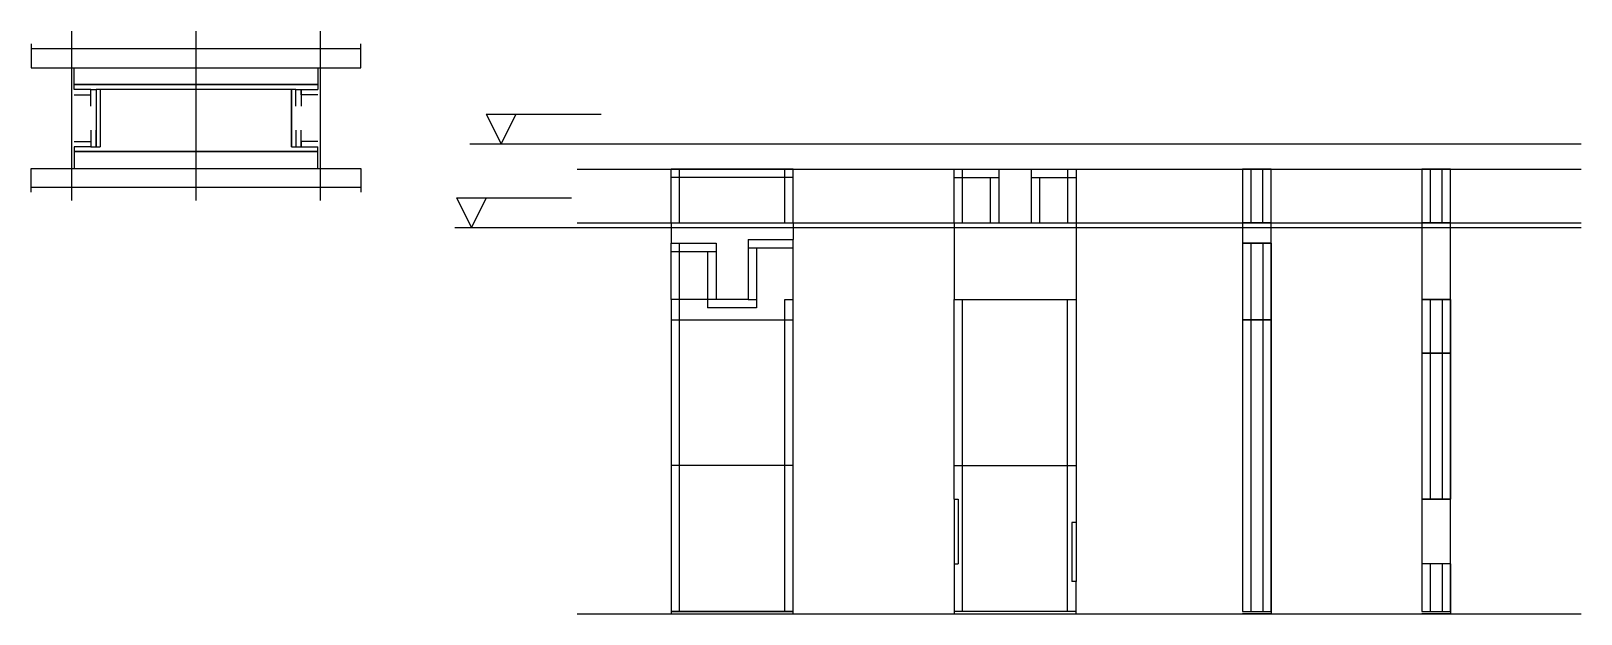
# Model space of a CAD drawing. Header units: metres. Extents: x 16167 to 17463, y 3977 to 4464.
import ezdxf

# ---------------------------------------------------------------- set-up
doc = ezdxf.new("R2010")
doc.units = ezdxf.units.M
for name, color, linetype in [('CHAPA', 7, 'Continuous'), ('COTA', 7, 'Continuous'), ('Hachura', 7, 'Continuous'), ('Madeira', 7, 'Continuous'), ('NIVEL 1° PAV.', 7, 'Continuous'), ('NIVEL 2° PAV.', 7, 'Continuous'), ('Nível', 7, 'Continuous'), ('Painéis', 7, 'Continuous'), ('Perfil Metálico', 7, 'Continuous'), ('SARR_2.2x7', 7, 'Continuous'), ('SARRAFO', 7, 'Continuous')]:
    doc.layers.add(name, color=color, linetype=linetype)

msp = doc.modelspace()

# ---------------------------------------------------------------- linework, layer by layer
at = {"layer": 'CHAPA', "color": 7, "lineweight": 25}
for points in [[(16202.6, 4415.5), (16202.6, 4419.5), (16406.6, 4419.5), (16406.6, 4415.5)], [(16202.6, 4415.5), (16202.6, 4419.5), (16406.6, 4419.5), (16406.6, 4415.5)], [(16224.6, 4415.5), (16221, 4415.5), (16221, 4367.5), (16224.6, 4367.5)], [(16224.6, 4415.5), (16221, 4415.5), (16221, 4367.5), (16224.6, 4367.5)], [(16388.2, 4415.5), (16384.6, 4415.5), (16384.6, 4367.5), (16388.2, 4367.5)], [(16388.2, 4415.5), (16384.6, 4415.5), (16384.6, 4367.5), (16388.2, 4367.5)], [(16202.6, 4367.5), (16202.6, 4363.5), (16406.6, 4363.5), (16406.6, 4367.5)], [(16202.6, 4367.5), (16202.6, 4363.5), (16406.6, 4363.5), (16406.6, 4367.5)]]:
    msp.add_lwpolyline(points, dxfattribs=at)
at = {"layer": 'COTA', "color": 7, "lineweight": 25}
for p, q in [((16702.2, 4303.9), (16702.2, 4286.9)), ((16804.2, 4303.9), (16804.2, 4289.9)), ((16938.9, 4303.9), (16938.9, 4239.9)), ((17040.9, 4303.9), (17040.9, 4239.9)), ((16938.9, 4072.9), (16938.9, 4018.9)), ((17040.9, 4053.3), (17040.9, 4003.9))]:
    msp.add_line(p, q, dxfattribs=at)
for points in [[(17204.1, 4286.9), (17204.1, 4303.9), (17180.1, 4303.9), (17180.1, 4286.9)], [(17354.2, 4239.9), (17354.2, 4303.9), (17330.2, 4303.9), (17330.2, 4239.9)], [(17354.2, 4018.9), (17354.2, 4072.9), (17330.2, 4072.9), (17330.2, 4018.9)]]:
    msp.add_lwpolyline(points, dxfattribs=at)
at = {"layer": 'Hachura', "color": 7, "lineweight": 25}
for p, q in [((16200.6, 4464.3), (16200.6, 4322.5)), ((16304.6, 4464.3), (16304.6, 4322.5)), ((16408.6, 4464.3), (16408.6, 4322.5))]:
    msp.add_line(p, q, dxfattribs=at)
at = {"layer": 'Madeira', "color": 7, "lineweight": 25}
for points in [[(16406.6, 4433.5), (16406.6, 4419.5), (16202.6, 4419.5), (16202.6, 4433.5)], [(16406.6, 4349.5), (16406.6, 4363.5), (16202.6, 4363.5), (16202.6, 4349.5)]]:
    msp.add_lwpolyline(points, dxfattribs=at)
at = {"layer": 'NIVEL 1° PAV.', "color": 7, "lineweight": 25}
for p, q in [((16547.5, 4394.9), (16643.5, 4394.9)), ((16547.5, 4394.9), (16560, 4369.9)), ((16560, 4369.9), (16572.5, 4394.9)), ((16533.7, 4369.9), (17463.4, 4369.9))]:
    msp.add_line(p, q, dxfattribs=at)
at = {"layer": 'NIVEL 2° PAV.', "color": 7, "lineweight": 25}
for p, q in [((16522.7, 4324.9), (16618.7, 4324.9)), ((16522.7, 4324.9), (16535.2, 4299.9)), ((16535.2, 4299.9), (16547.7, 4324.9)), ((16521.3, 4299.9), (17463.4, 4299.9))]:
    msp.add_line(p, q, dxfattribs=at)
at = {"layer": 'Nível', "color": 7, "lineweight": 25}
for p, q in [((16623.5, 4348.9), (17463.4, 4348.9)), ((16623.5, 4303.9), (17463.4, 4303.9)), ((16623.5, 3976.9), (17463.4, 3976.9))]:
    msp.add_line(p, q, dxfattribs=at)
at = {"layer": 'Painéis', "color": 7, "lineweight": 25}
for p, q in [((16804.2, 4348.9), (16702.2, 4348.9)), ((16702.2, 4303.9), (16702.2, 4348.9)), ((16804.2, 4303.9), (16804.2, 4348.9)), ((16938.9, 4303.9), (16938.9, 4348.9)), ((16938.9, 4348.9), (16976.4, 4348.9)), ((16976.4, 4348.9), (16976.4, 4303.9)), ((17003.4, 4348.9), (17040.9, 4348.9)), ((17003.4, 4348.9), (17003.4, 4303.9)), ((17040.9, 4348.9), (17040.9, 4303.9)), ((16702.2, 4303.9), (16804.2, 4303.9)), ((16938.9, 4303.9), (16976.4, 4303.9)), ((17003.4, 4303.9), (17040.9, 4303.9)), ((16702.2, 4239.9), (16702.2, 4286.9)), ((16702.2, 4286.9), (16739.7, 4286.9)), ((16739.7, 4286.9), (16739.7, 4239.9)), ((16766.7, 4289.9), (16766.7, 4239.9)), ((16766.7, 4289.9), (16804.2, 4289.9)), ((16804.2, 4239.9), (16804.2, 4289.9)), ((17180.1, 4286.9), (17180.1, 3978.9)), ((17180.1, 4286.9), (17204.1, 4286.9)), ((17204.1, 4286.9), (17180.1, 4286.9)), ((17204.1, 4286.9), (17180.1, 4286.9)), ((17204.1, 4286.9), (17180.1, 4286.9)), ((17204.1, 3978.9), (17204.1, 4286.9)), ((17204.1, 4286.9), (17204.1, 3978.9)), ((16702.2, 4239.9), (16702.2, 3976.9)), ((16766.7, 4239.9), (16702.2, 4239.9)), ((16804.2, 3976.9), (16804.2, 4239.9)), ((16938.9, 4072.9), (16938.9, 4239.9)), ((16938.9, 4239.9), (17040.9, 4239.9)), ((17040.9, 4239.9), (17040.9, 4053.3)), ((17330.2, 4239.9), (17330.2, 4072.9)), ((17330.2, 4239.9), (17354.2, 4239.9)), ((17354.2, 4239.9), (17330.2, 4239.9)), ((17354.2, 4239.9), (17330.2, 4239.9)), ((17354.2, 4239.9), (17330.2, 4239.9)), ((17354.2, 4239.9), (17354.2, 4072.9)), ((17354.2, 4072.9), (17354.2, 4239.9)), ((16702.2, 4222.9), (16804.2, 4222.9)), ((17180.1, 4222.9), (17204.1, 4222.9)), ((17204.1, 4222.9), (17180.1, 4222.9)), ((17204.1, 4222.9), (17180.1, 4222.9)), ((17204.1, 4222.9), (17180.1, 4222.9)), ((17330.2, 4194.9), (17354.2, 4194.9)), ((17354.2, 4194.9), (17330.2, 4194.9)), ((17354.2, 4194.9), (17330.2, 4194.9)), ((17354.2, 4194.9), (17330.2, 4194.9)), ((16804.2, 4100.9), (16702.2, 4100.9)), ((16938.9, 4100.9), (17040.9, 4100.9)), ((16938.9, 4072.9), (16942.4, 4072.9)), ((16942.4, 4072.9), (16942.4, 4018.9)), ((17330.2, 4072.9), (17354.2, 4072.9)), ((17037.4, 4053.3), (17037.4, 4003.9)), ((17040.9, 4053.3), (17037.4, 4053.3)), ((16938.9, 4018.9), (16938.9, 3976.9)), ((16938.9, 4018.9), (16942.4, 4018.9)), ((17330.2, 4018.9), (17330.2, 3978.9)), ((17354.2, 4018.9), (17330.2, 4018.9)), ((17354.2, 3978.9), (17354.2, 4018.9)), ((17354.2, 4018.9), (17354.2, 3978.9)), ((17040.9, 4003.9), (17037.4, 4003.9)), ((17040.9, 3976.9), (17040.9, 4003.9)), ((16702.2, 3978.9), (16804.2, 3978.9)), ((16938.9, 3976.9), (17040.9, 3976.9)), ((17180.1, 3978.9), (17204.1, 3978.9)), ((17330.2, 3978.9), (17354.2, 3978.9))]:
    msp.add_line(p, q, dxfattribs=at)
for points in [[(16384.6, 4367.5), (16384.6, 4415.5), (16224.6, 4415.5), (16224.6, 4367.5)], [(17204.1, 4303.9), (17204.1, 4348.9), (17180.1, 4348.9), (17180.1, 4303.9)], [(17354.2, 4303.9), (17354.2, 4348.9), (17330.2, 4348.9), (17330.2, 4303.9)], [(16804.2, 3978.9), (16702.2, 3978.9), (16702.2, 3976.9), (16804.2, 3976.9)], [(17040.9, 3978.9), (16938.9, 3978.9), (16938.9, 3976.9), (17040.9, 3976.9)], [(17180.1, 3978.9), (17204.1, 3978.9), (17204.1, 3976.9), (17180.1, 3976.9)], [(17330.2, 3978.9), (17354.2, 3978.9), (17354.2, 3976.9), (17330.2, 3976.9)]]:
    msp.add_lwpolyline(points, dxfattribs=at)
at = {"layer": 'Perfil Metálico', "color": 7, "lineweight": 25}
for points in [[(16166.6, 4453.5), (16166.6, 4433.5), (16442.6, 4433.5), (16442.6, 4453.5)], [(16442.6, 4437.5), (16442.6, 4449.5), (16166.6, 4449.5), (16166.6, 4437.5)], [(16166.6, 4329.5), (16166.6, 4349.5), (16442.6, 4349.5), (16442.6, 4329.5)], [(16442.6, 4345.5), (16442.6, 4333.5), (16166.6, 4333.5), (16166.6, 4345.5)]]:
    msp.add_lwpolyline(points, dxfattribs=at)
at = {"layer": 'SARR_2.2x7', "color": 7, "lineweight": 25}
for p, q in [((16709.2, 4303.9), (16709.2, 4348.9)), ((16797.2, 4303.9), (16797.2, 4348.9)), ((16945.9, 4303.9), (16945.9, 4348.9)), ((17033.9, 4348.9), (17033.9, 4303.9)), ((16804.2, 4341.9), (16702.2, 4341.9)), ((16938.9, 4341.9), (16976.4, 4341.9)), ((16969.4, 4303.9), (16969.4, 4341.9)), ((17003.4, 4341.9), (17040.9, 4341.9)), ((17010.4, 4341.9), (17010.4, 4303.9)), ((16702.2, 4279.9), (16739.7, 4279.9)), ((16709.2, 4239.9), (16709.2, 4286.9)), ((16732.7, 4279.9), (16732.7, 4239.9)), ((16766.7, 4282.9), (16804.2, 4282.9)), ((16773.7, 4282.9), (16773.7, 4239.9)), ((17187.1, 4286.9), (17187.1, 4222.9)), ((17187.1, 4286.9), (17187.1, 4286.9)), ((17187.1, 4286.9), (17187.1, 4286.9)), ((17197.1, 4286.9), (17197.1, 4222.9)), ((17197.1, 4286.9), (17197.1, 4286.9)), ((17197.1, 4286.9), (17197.1, 4286.9)), ((16709.2, 4222.9), (16709.2, 4239.9)), ((16732.7, 4239.9), (16732.7, 4232.9)), ((16773.7, 4232.9), (16732.7, 4232.9)), ((16766.7, 4239.9), (16773.7, 4239.9)), ((16773.7, 4239.9), (16773.7, 4232.9)), ((16797.2, 4239.9), (16797.2, 4239.9)), ((16797.2, 4222.9), (16797.2, 4239.9)), ((16797.2, 4239.9), (16804.2, 4239.9)), ((16945.9, 4100.9), (16945.9, 4239.9)), ((17033.9, 4100.9), (17033.9, 4239.9)), ((17337.2, 4239.9), (17337.2, 4072.9)), ((17337.2, 4239.9), (17337.2, 4239.9)), ((17337.2, 4239.9), (17337.2, 4239.9)), ((17347.2, 4239.9), (17347.2, 4072.9)), ((17347.2, 4239.9), (17347.2, 4239.9)), ((17347.2, 4239.9), (17347.2, 4239.9)), ((16709.2, 4100.9), (16709.2, 4222.9)), ((16797.2, 4100.9), (16797.2, 4222.9)), ((17187.1, 4222.9), (17187.1, 4222.9)), ((17187.1, 4222.9), (17187.1, 4222.9)), ((17187.1, 4222.9), (17187.1, 3978.9)), ((17197.1, 4222.9), (17197.1, 4222.9)), ((17197.1, 4222.9), (17197.1, 4222.9)), ((17197.1, 4222.9), (17197.1, 3978.9)), ((17337.2, 4194.9), (17337.2, 4194.9)), ((17337.2, 4194.9), (17337.2, 4194.9)), ((17347.2, 4194.9), (17347.2, 4194.9)), ((17347.2, 4194.9), (17347.2, 4194.9)), ((16709.2, 3978.9), (16709.2, 4100.9)), ((16797.2, 3978.9), (16797.2, 4100.9)), ((16945.9, 3978.9), (16945.9, 4100.9)), ((17033.9, 3978.9), (17033.9, 4100.9)), ((17337.2, 4018.9), (17337.2, 3978.9)), ((17347.2, 4018.9), (17347.2, 3978.9)), ((16709.2, 3978.9), (16709.2, 3978.9)), ((16797.2, 3978.9), (16797.2, 3978.9))]:
    msp.add_line(p, q, dxfattribs=at)
for points in [[(17187.1, 4348.9), (17187.1, 4303.9)], [(17197.1, 4303.9), (17197.1, 4348.9)], [(17337.2, 4348.9), (17337.2, 4303.9)], [(17347.2, 4303.9), (17347.2, 4348.9)]]:
    msp.add_lwpolyline(points, dxfattribs=at)
at = {"layer": 'SARRAFO', "color": 7, "lineweight": 25}
for points in [[(16202.6, 4411.1), (16216.6, 4411.1), (16216.6, 4415.5), (16202.6, 4415.5)], [(16216.6, 4401.5), (16216.6, 4415.5), (16221, 4415.5), (16221, 4401.5)], [(16388.2, 4401.5), (16388.2, 4415.5), (16392.6, 4415.5), (16392.6, 4401.5)], [(16406.6, 4411.1), (16392.6, 4411.1), (16392.6, 4415.5), (16406.6, 4415.5)], [(16202.6, 4371.9), (16216.6, 4371.9), (16216.6, 4367.5), (16202.6, 4367.5)], [(16216.6, 4381.5), (16216.6, 4367.5), (16221, 4367.5), (16221, 4381.5)], [(16388.2, 4381.5), (16388.2, 4367.5), (16392.6, 4367.5), (16392.6, 4381.5)], [(16406.6, 4371.9), (16392.6, 4371.9), (16392.6, 4367.5), (16406.6, 4367.5)]]:
    msp.add_lwpolyline(points, dxfattribs=at)

doc.saveas('drawing.dxf')
